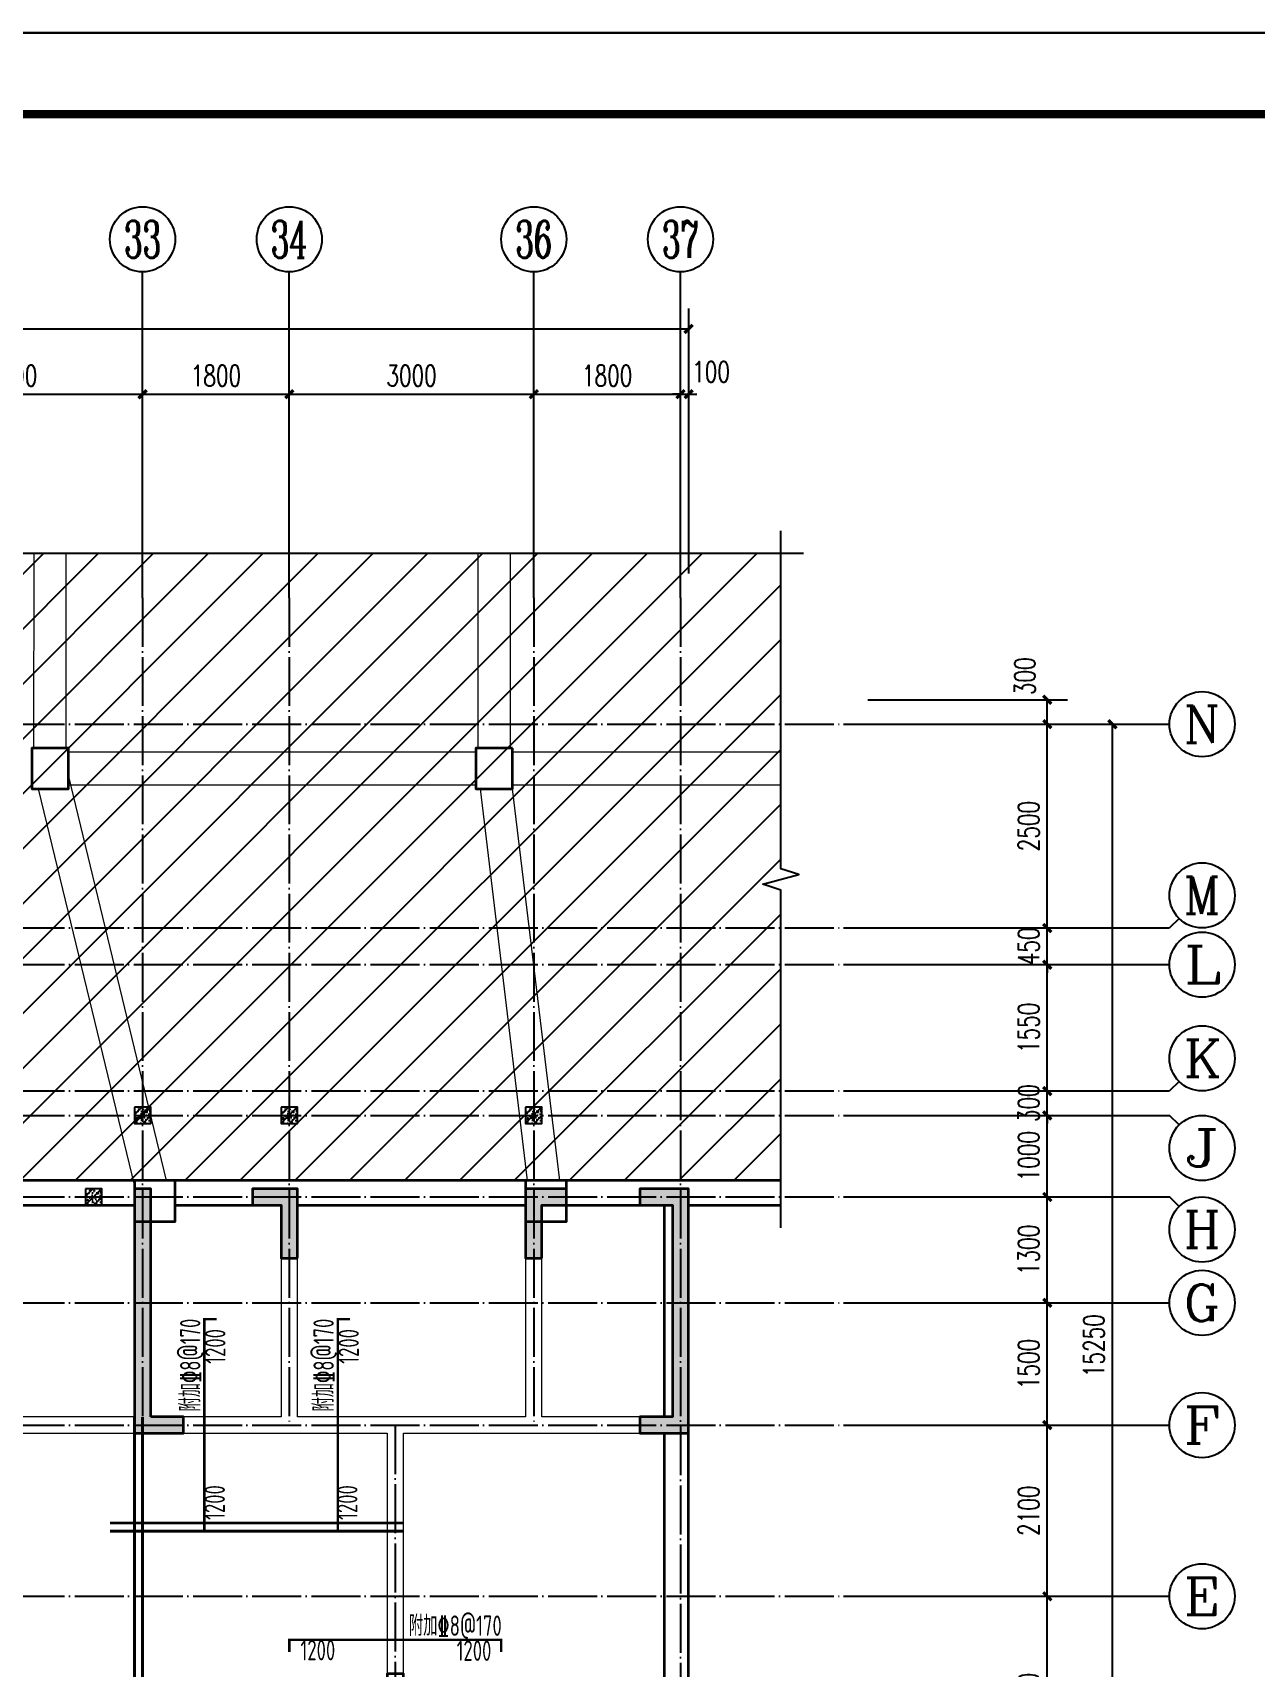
# Model space of a CAD drawing. Extents: x 393367 to 3005760, y 4998 to 826018.
# Drawn here: x 2539662 to 2554664, y 567306 to 587362 of the extents above; entities that cross this region are included whole.
import ezdxf
from ezdxf.enums import TextEntityAlignment as Align

# ---------------------------------------------------------------- set-up
doc = ezdxf.new("R2010")
doc.units = 0
doc.header["$LTSCALE"] = 1000
for name, pattern in [('DASH', [0.35, 0.25, -0.1]), ('DOTE', [2.42, 2, -0.2, 0.02, -0.2]), ('虚线', [500, 300, -200])]:
    doc.linetypes.add(name, pattern=pattern)
doc.layers.get('0').update_dxf_attribs({"linetype": 'CONTINUOUS'})
doc.layers.get('Defpoints').update_dxf_attribs({"linetype": 'CONTINUOUS'})
for name, color, linetype in [('-TK', 7, 'CONTINUOUS'), ('AXIS', 3, 'CONTINUOUS'), ('AXIS_TEXT', 7, 'CONTINUOUS'), ('BEAM_CONT', 4, 'CONTINUOUS'), ('COLU', 7, 'CONTINUOUS'), ('DOTE', 8, 'DOTE'), ('S-填充', 251, 'CONTINUOUS'), ('S-板负筋', 13, 'CONTINUOUS'), ('S-板负筋文字', 4, 'CONTINUOUS'), ('S-板负筋标注', 7, 'CONTINUOUS'), ('S-构造柱', 212, 'CONTINUOUS'), ('S-砼墙', 150, 'CONTINUOUS'), ('S-砼墙填充', 251, 'CONTINUOUS'), ('THIN', 7, 'CONTINUOUS'), ('板面附加钢筋', 4, 'CONTINUOUS')]:
    doc.layers.add(name, color=color, linetype=linetype)
doc.layers.add('yichutu', color=7, linetype='CONTINUOUS', true_color=0xffffff, plot=False)
doc.layers.add('砼梁虚线', color=4, linetype='虚线', lineweight=18)
doc.styles.add('_TCH_AXIS', font='COMPLEX', dxfattribs={"bigfont": 'GBCBIG'})
doc.styles.add('_TCH_DIM_T3', font='SIMPLEX', dxfattribs={"width": 0.705882, "bigfont": 'GBCBIG'})
doc.styles.add('COMPLEX', font='COMPLEX')
doc.styles.add('TSSD_Rein', font='Tssdeng.shx', dxfattribs={"width": 0.7, "bigfont": 'hztxt.shx'})
doc.dimstyles.new('_TCH_ARCH&&100', dxfattribs={"dimtxt": 255, "dimasz": 100, "dimexe": 250, "dimexo": 300, "dimgap": 100, "dimtad": 1, "dimdec": 0, "dimzin": 0, "dimdsep": 46, "dimtxsty": '_TCH_DIM_T3', "dimblk": 'ARCHTICK', "dimcen": 0.09, "dimclrt": 7, "dimazin": 2, "dimtfac": 1, "dimtdec": 0, "dimtix": 1, "dimtmove": 2, "dimatfit": 3, "dimldrblk": 'ARCHTICK', "dimfxl": 1, "dimtolj": 1, "dimtzin": 0, "dimarcsym": 0})
pattern_1 = [(220, (2700100.03, 3852650.44), (9.4128202, -107.5890274), [11.25, -123.75]), (275, (2700100.03, 3852650.44), (-112.82882, 20.8127), [9, -99]), (169.5486, (2700100.81, 3852641.47), (-103.4159313, -86.7764073), [9.5610285, -105.1713168]), (223.8158, (2700070.03, 3852650.44), (24.827852, -160.0861573), [16.875, -185.625]), (173.3644, (2700072.1, 3852637.1), (-146.117681, -140.199406), [14.341543, -157.75695]), (278.8158, (2700070.03, 3852650.44), (-146.11779, -140.199292), [13.5, -148.5]), (249, (2700077.53, 3852635.44), (60.3928336, -89.5360578), [11.25, -123.75]), (304, (2700077.53, 3852635.44), (-108.7725068, -36.4972998), [9, -99]), (198.5486, (2700082.56, 3852627.98), (-48.3795745, -126.0333943), [9.5610285, -105.1713168]), (232.5, (2700100.026, 3852650.44), (-49.93407807, -1.8239783), [0, -97.8, 0, -100.5, 0, -99.375]), (262.5, (2700100.026, 3852650.44), (-59.1617568, -39.4604306), [0, -57.3, 0, -95.55, 0, -37.875]), (302.5, (2700100.026, 3852683.89), (3.38323076, -80.07336543), [0, -37.5, 0, -117, 0, -155.25]), (312.5, (2700100.026, 3852698.89), (-15.0157473, -87.4779254), [0, -48.75, 0, -77.7, 0, -110.25]), (225, (2700100.026, 3852650.44), (-53.0330086, 53.0330086), [])]
pattern_2 = [(220, (2697100.03, 3852650.44), (9.4128202, -107.5890274), [11.25, -123.75]), (275, (2697100.03, 3852650.44), (-112.82882, 20.8127), [9, -99]), (169.5486, (2697100.81, 3852641.47), (-103.4159313, -86.7764073), [9.5610285, -105.1713168]), (223.8158, (2697070.03, 3852650.44), (24.827852, -160.0861573), [16.875, -185.625]), (173.3644, (2697072.1, 3852637.1), (-146.117681, -140.199406), [14.341543, -157.75695]), (278.8158, (2697070.03, 3852650.44), (-146.11779, -140.199292), [13.5, -148.5]), (249, (2697077.53, 3852635.44), (60.3928336, -89.5360578), [11.25, -123.75]), (304, (2697077.53, 3852635.44), (-108.7725068, -36.4972998), [9, -99]), (198.5486, (2697082.56, 3852627.98), (-48.3795745, -126.0333943), [9.5610285, -105.1713168]), (232.5, (2697100.026, 3852650.44), (-49.93407807, -1.8239783), [0, -97.8, 0, -100.5, 0, -99.375]), (262.5, (2697100.026, 3852650.44), (-59.1617568, -39.4604306), [0, -57.3, 0, -95.55, 0, -37.875]), (302.5, (2697100.026, 3852683.89), (3.38323076, -80.07336543), [0, -37.5, 0, -117, 0, -155.25]), (312.5, (2697100.026, 3852698.89), (-15.0157473, -87.4779254), [0, -48.75, 0, -77.7, 0, -110.25]), (225, (2697100.026, 3852650.44), (-53.0330086, 53.0330086), [])]
pattern_3 = [(220, (2695300.03, 3852650.44), (9.4128202, -107.5890274), [11.25, -123.75]), (275, (2695300.03, 3852650.44), (-112.82882, 20.8127), [9, -99]), (169.5486, (2695300.81, 3852641.48), (-103.4159313, -86.7764073), [9.5610285, -105.1713168]), (223.8158, (2695270.03, 3852650.44), (24.827852, -160.0861573), [16.875, -185.625]), (173.3644, (2695272.1, 3852637.1), (-146.117681, -140.199406), [14.341543, -157.75695]), (278.8158, (2695270.03, 3852650.44), (-146.11779, -140.199292), [13.5, -148.5]), (249, (2695277.53, 3852635.44), (60.3928336, -89.5360578), [11.25, -123.75]), (304, (2695277.53, 3852635.44), (-108.7725068, -36.4972998), [9, -99]), (198.5486, (2695282.56, 3852627.98), (-48.3795745, -126.0333943), [9.5610285, -105.1713168]), (232.5, (2695300.026, 3852650.444), (-49.93407807, -1.8239783), [0, -97.8, 0, -100.5, 0, -99.375]), (262.5, (2695300.026, 3852650.444), (-59.1617568, -39.4604306), [0, -57.3, 0, -95.55, 0, -37.875]), (302.5, (2695300.026, 3852683.894), (3.38323076, -80.07336543), [0, -37.5, 0, -117, 0, -155.25]), (312.5, (2695300.026, 3852698.894), (-15.0157473, -87.4779254), [0, -48.75, 0, -77.7, 0, -110.25]), (225, (2695300.026, 3852650.444), (-53.0330086, 53.0330086), [])]
pattern_4 = [(220, (2694700.03, 3851650.45), (9.4128202, -107.5890274), [11.25, -123.75]), (275, (2694700.03, 3851650.45), (-112.82882, 20.8127), [9, -99]), (169.5486, (2694700.81, 3851641.48), (-103.4159313, -86.7764073), [9.5610285, -105.1713168]), (223.8158, (2694670.03, 3851650.45), (24.827852, -160.0861573), [16.875, -185.625]), (173.3644, (2694672.1, 3851637.1), (-146.117681, -140.199406), [14.341543, -157.75695]), (278.8158, (2694670.03, 3851650.45), (-146.11779, -140.199292), [13.5, -148.5]), (249, (2694677.53, 3851635.45), (60.3928336, -89.5360578), [11.25, -123.75]), (304, (2694677.53, 3851635.45), (-108.7725068, -36.4972998), [9, -99]), (198.5486, (2694682.56, 3851627.99), (-48.3795745, -126.0333943), [9.5610285, -105.1713168]), (232.5, (2694700.026, 3851650.448), (-49.93407807, -1.8239783), [0, -97.8, 0, -100.5, 0, -99.375]), (262.5, (2694700.026, 3851650.45), (-59.1617568, -39.4604306), [0, -57.3, 0, -95.55, 0, -37.875]), (302.5, (2694700.026, 3851683.898), (3.38323076, -80.07336543), [0, -37.5, 0, -117, 0, -155.25]), (312.5, (2694700.026, 3851698.9), (-15.0157473, -87.4779254), [0, -48.75, 0, -77.7, 0, -110.25]), (225, (2694700.026, 3851650.45), (-53.0330086, 53.0330086), [])]

# ---------------------------------------------------------------- blocks, each defined once
blk = doc.blocks.new('A1')
blk.add_lwpolyline([(0, 59400), (0, 0), (84100, 0), (84100, 59400)], close=True)
at = {"const_width": 100}
blk.add_lwpolyline([(2500, 58400), (2500, 1000), (83100, 1000), (83100, 58400)], close=True, dxfattribs=at)
blk = doc.blocks.new('_ArchTick')
at = {"color": 0, "linetype": 'ByBlock', "const_width": 0.4}
blk.add_lwpolyline([(-0.5, -0.5), (0.5, 0.5)], dxfattribs=at)
blk = doc.blocks.new('*D2483')
at = {"layer": 'AXIS', "color": 0, "lineweight": -2}
for p, q in [((2547611, 580727), (2547611, 583177)), ((2547711, 580727), (2547711, 583177)), ((2547611, 582927), (2547511, 582927)), ((2547611, 582927), (2547711, 582927)), ((2547711, 582927), (2547811, 582927))]:
    blk.add_line(p, q, dxfattribs=at)
at = {"layer": 'Defpoints', "color": 0}
for p in [(2547711, 582927), (2547611, 580427), (2547711, 580427)]:
    blk.add_point(p, dxfattribs=at)
at = {"layer": 'AXIS', "color": 0, "lineweight": -2, "xscale": 100, "yscale": 100, "zscale": 100}
blk.add_blockref('_ArchTick', (2547611, 582927), dxfattribs=at)
at = {"layer": 'AXIS', "color": 0, "lineweight": -2, "xscale": 100, "yscale": 100, "zscale": 100, "rotation": 180}
blk.add_blockref('_ArchTick', (2547711, 582927), dxfattribs=at)
at = {"layer": 'AXIS', "color": 7, "insert": (2547986, 583202), "char_height": 255, "attachment_point": 5, "style": '_TCH_DIM_T3'}
blk.add_mtext('\\A1;100', dxfattribs=at)
blk = doc.blocks.new('*D2484')
at = {"layer": 'AXIS', "color": 0, "lineweight": -2}
for p, q in [((2545811, 580727), (2545811, 583177)), ((2547611, 580727), (2547611, 583177)), ((2545811, 582927), (2547611, 582927))]:
    blk.add_line(p, q, dxfattribs=at)
at = {"layer": 'Defpoints', "color": 0}
for p in [(2547611, 582927), (2545811, 580427), (2547611, 580427)]:
    blk.add_point(p, dxfattribs=at)
at = {"layer": 'AXIS', "color": 0, "lineweight": -2, "xscale": 100, "yscale": 100, "zscale": 100, "rotation": 180}
blk.add_blockref('_ArchTick', (2545811, 582927), dxfattribs=at)
at = {"layer": 'AXIS', "color": 0, "lineweight": -2, "xscale": 100, "yscale": 100, "zscale": 100}
blk.add_blockref('_ArchTick', (2547611, 582927), dxfattribs=at)
at = {"layer": 'AXIS', "color": 7, "insert": (2546711, 583154), "char_height": 255, "attachment_point": 5, "style": '_TCH_DIM_T3'}
blk.add_mtext('\\A1;1800', dxfattribs=at)
blk = doc.blocks.new('*D2485')
at = {"layer": 'AXIS', "color": 0, "lineweight": -2}
for p, q in [((2542811, 580727), (2542811, 583177)), ((2545811, 580727), (2545811, 583177)), ((2542811, 582927), (2545811, 582927))]:
    blk.add_line(p, q, dxfattribs=at)
at = {"layer": 'Defpoints', "color": 0}
for p in [(2545811, 582927), (2542811, 580427), (2545811, 580427)]:
    blk.add_point(p, dxfattribs=at)
at = {"layer": 'AXIS', "color": 0, "lineweight": -2, "xscale": 100, "yscale": 100, "zscale": 100, "rotation": 180}
blk.add_blockref('_ArchTick', (2542811, 582927), dxfattribs=at)
at = {"layer": 'AXIS', "color": 0, "lineweight": -2, "xscale": 100, "yscale": 100, "zscale": 100}
blk.add_blockref('_ArchTick', (2545811, 582927), dxfattribs=at)
at = {"layer": 'AXIS', "color": 7, "insert": (2544311, 583154), "char_height": 255, "attachment_point": 5, "style": '_TCH_DIM_T3'}
blk.add_mtext('\\A1;3000', dxfattribs=at)
blk = doc.blocks.new('*D2486')
at = {"layer": 'AXIS', "color": 0, "lineweight": -2}
for p, q in [((2541011, 580727), (2541011, 583177)), ((2542811, 580727), (2542811, 583177)), ((2541011, 582927), (2542811, 582927))]:
    blk.add_line(p, q, dxfattribs=at)
at = {"layer": 'Defpoints', "color": 0}
for p in [(2542811, 582927), (2541011, 580427), (2542811, 580427)]:
    blk.add_point(p, dxfattribs=at)
at = {"layer": 'AXIS', "color": 0, "lineweight": -2, "xscale": 100, "yscale": 100, "zscale": 100, "rotation": 180}
blk.add_blockref('_ArchTick', (2541011, 582927), dxfattribs=at)
at = {"layer": 'AXIS', "color": 0, "lineweight": -2, "xscale": 100, "yscale": 100, "zscale": 100}
blk.add_blockref('_ArchTick', (2542811, 582927), dxfattribs=at)
at = {"layer": 'AXIS', "color": 7, "insert": (2541911, 583154), "char_height": 255, "attachment_point": 5, "style": '_TCH_DIM_T3'}
blk.add_mtext('\\A1;1800', dxfattribs=at)
blk = doc.blocks.new('*D2487')
at = {"layer": 'AXIS', "color": 0, "lineweight": -2}
for p, q in [((2537811, 580727), (2537811, 583177)), ((2541011, 580727), (2541011, 583177)), ((2537811, 582927), (2541011, 582927))]:
    blk.add_line(p, q, dxfattribs=at)
at = {"layer": 'Defpoints', "color": 0}
for p in [(2541011, 582927), (2537811, 580427), (2541011, 580427)]:
    blk.add_point(p, dxfattribs=at)
at = {"layer": 'AXIS', "color": 0, "lineweight": -2, "xscale": 100, "yscale": 100, "zscale": 100, "rotation": 180}
blk.add_blockref('_ArchTick', (2537811, 582927), dxfattribs=at)
at = {"layer": 'AXIS', "color": 0, "lineweight": -2, "xscale": 100, "yscale": 100, "zscale": 100}
blk.add_blockref('_ArchTick', (2541011, 582927), dxfattribs=at)
at = {"layer": 'AXIS', "color": 7, "insert": (2539411, 583154), "char_height": 255, "attachment_point": 5, "style": '_TCH_DIM_T3'}
blk.add_mtext('\\A1;3200', dxfattribs=at)
blk = doc.blocks.new('*D2499')
at = {"layer": 'AXIS', "color": 0, "lineweight": -2}
for p, q in [((2549911, 568177), (2552361, 568177)), ((2552111, 565677), (2552111, 568177)), ((2549911, 565677), (2552361, 565677))]:
    blk.add_line(p, q, dxfattribs=at)
at = {"layer": 'Defpoints', "color": 0}
for p in [(2549611, 568177), (2552111, 568177), (2549611, 565677)]:
    blk.add_point(p, dxfattribs=at)
at = {"layer": 'AXIS', "color": 0, "lineweight": -2, "xscale": 100, "yscale": 100, "zscale": 100}
for p, rotation in [((2552111, 568177), 90), ((2552111, 565677), 270)]:
    blk.add_blockref('_ArchTick', p, dxfattribs=dict(at, rotation=rotation))
at = {"layer": 'AXIS', "color": 7, "insert": (2551883, 566927), "char_height": 255, "attachment_point": 5, "rotation": 90, "style": '_TCH_DIM_T3'}
blk.add_mtext('\\A1;2500', dxfattribs=at)
blk = doc.blocks.new('*D2500')
at = {"layer": 'AXIS', "color": 0, "lineweight": -2}
for p, q in [((2549911, 570277), (2552361, 570277)), ((2552111, 568177), (2552111, 570277)), ((2549911, 568177), (2552361, 568177))]:
    blk.add_line(p, q, dxfattribs=at)
at = {"layer": 'Defpoints', "color": 0}
for p in [(2549611, 570277), (2552111, 570277), (2549611, 568177)]:
    blk.add_point(p, dxfattribs=at)
at = {"layer": 'AXIS', "color": 0, "lineweight": -2, "xscale": 100, "yscale": 100, "zscale": 100}
for p, rotation in [((2552111, 570277), 90), ((2552111, 568177), 270)]:
    blk.add_blockref('_ArchTick', p, dxfattribs=dict(at, rotation=rotation))
at = {"layer": 'AXIS', "color": 7, "insert": (2551883, 569227), "char_height": 255, "attachment_point": 5, "rotation": 90, "style": '_TCH_DIM_T3'}
blk.add_mtext('\\A1;2100', dxfattribs=at)
blk = doc.blocks.new('*D2501')
at = {"layer": 'AXIS', "color": 0, "lineweight": -2}
for p, q in [((2549911, 571777), (2552361, 571777)), ((2552111, 570277), (2552111, 571777)), ((2549911, 570277), (2552361, 570277))]:
    blk.add_line(p, q, dxfattribs=at)
at = {"layer": 'Defpoints', "color": 0}
for p in [(2549611, 571777), (2552111, 571777), (2549611, 570277)]:
    blk.add_point(p, dxfattribs=at)
at = {"layer": 'AXIS', "color": 0, "lineweight": -2, "xscale": 100, "yscale": 100, "zscale": 100}
for p, rotation in [((2552111, 571777), 90), ((2552111, 570277), 270)]:
    blk.add_blockref('_ArchTick', p, dxfattribs=dict(at, rotation=rotation))
at = {"layer": 'AXIS', "color": 7, "insert": (2551883, 571027), "char_height": 255, "attachment_point": 5, "rotation": 90, "style": '_TCH_DIM_T3'}
blk.add_mtext('\\A1;1500', dxfattribs=at)
blk = doc.blocks.new('*D2502')
at = {"layer": 'AXIS', "color": 0, "lineweight": -2}
for p, q in [((2549911, 573077), (2552361, 573077)), ((2552111, 571777), (2552111, 573077)), ((2549911, 571777), (2552361, 571777))]:
    blk.add_line(p, q, dxfattribs=at)
at = {"layer": 'Defpoints', "color": 0}
for p in [(2549611, 573077), (2552111, 573077), (2549611, 571777)]:
    blk.add_point(p, dxfattribs=at)
at = {"layer": 'AXIS', "color": 0, "lineweight": -2, "xscale": 100, "yscale": 100, "zscale": 100}
for p, rotation in [((2552111, 573077), 90), ((2552111, 571777), 270)]:
    blk.add_blockref('_ArchTick', p, dxfattribs=dict(at, rotation=rotation))
at = {"layer": 'AXIS', "color": 7, "insert": (2551883, 572427), "char_height": 255, "attachment_point": 5, "rotation": 90, "style": '_TCH_DIM_T3'}
blk.add_mtext('\\A1;1300', dxfattribs=at)
blk = doc.blocks.new('*D2503')
at = {"layer": 'AXIS', "color": 0, "lineweight": -2}
for p, q in [((2549911, 574077), (2552361, 574077)), ((2552111, 573077), (2552111, 574077)), ((2549911, 573077), (2552361, 573077))]:
    blk.add_line(p, q, dxfattribs=at)
at = {"layer": 'Defpoints', "color": 0}
for p in [(2549611, 574077), (2552111, 574077), (2549611, 573077)]:
    blk.add_point(p, dxfattribs=at)
at = {"layer": 'AXIS', "color": 0, "lineweight": -2, "xscale": 100, "yscale": 100, "zscale": 100}
for p, rotation in [((2552111, 574077), 90), ((2552111, 573077), 270)]:
    blk.add_blockref('_ArchTick', p, dxfattribs=dict(at, rotation=rotation))
at = {"layer": 'AXIS', "color": 7, "insert": (2551883, 573577), "char_height": 255, "attachment_point": 5, "rotation": 90, "style": '_TCH_DIM_T3'}
blk.add_mtext('\\A1;1000', dxfattribs=at)
blk = doc.blocks.new('*D2504')
at = {"layer": 'AXIS', "color": 0, "lineweight": -2}
for p, q in [((2552111, 574377), (2552111, 574477)), ((2549911, 574377), (2552361, 574377)), ((2552111, 574077), (2552111, 574377)), ((2549911, 574077), (2552361, 574077)), ((2552111, 574077), (2552111, 573977))]:
    blk.add_line(p, q, dxfattribs=at)
at = {"layer": 'Defpoints', "color": 0}
for p in [(2549611, 574377), (2552111, 574377), (2549611, 574077)]:
    blk.add_point(p, dxfattribs=at)
at = {"layer": 'AXIS', "color": 0, "lineweight": -2, "xscale": 100, "yscale": 100, "zscale": 100}
for p, rotation in [((2552111, 574377), 270), ((2552111, 574077), 90)]:
    blk.add_blockref('_ArchTick', p, dxfattribs=dict(at, rotation=rotation))
at = {"layer": 'AXIS', "color": 7, "insert": (2551883, 574227), "char_height": 255, "attachment_point": 5, "rotation": 90, "style": '_TCH_DIM_T3'}
blk.add_mtext('\\A1;300', dxfattribs=at)
blk = doc.blocks.new('*D2505')
at = {"layer": 'AXIS', "color": 0, "lineweight": -2}
for p, q in [((2549911, 575927), (2552361, 575927)), ((2552111, 574377), (2552111, 575927)), ((2549911, 574377), (2552361, 574377))]:
    blk.add_line(p, q, dxfattribs=at)
at = {"layer": 'Defpoints', "color": 0}
for p in [(2549611, 575927), (2552111, 575927), (2549611, 574377)]:
    blk.add_point(p, dxfattribs=at)
at = {"layer": 'AXIS', "color": 0, "lineweight": -2, "xscale": 100, "yscale": 100, "zscale": 100}
for p, rotation in [((2552111, 575927), 90), ((2552111, 574377), 270)]:
    blk.add_blockref('_ArchTick', p, dxfattribs=dict(at, rotation=rotation))
at = {"layer": 'AXIS', "color": 7, "insert": (2551883, 575152), "char_height": 255, "attachment_point": 5, "rotation": 90, "style": '_TCH_DIM_T3'}
blk.add_mtext('\\A1;1550', dxfattribs=at)
blk = doc.blocks.new('*D2506')
at = {"layer": 'AXIS', "color": 0, "lineweight": -2}
for p, q in [((2549911, 578877), (2553161, 578877)), ((2552911, 563627), (2552911, 578877)), ((2549911, 563627), (2553161, 563627))]:
    blk.add_line(p, q, dxfattribs=at)
at = {"layer": 'Defpoints', "color": 0}
for p in [(2549611, 578877), (2552911, 578877), (2549611, 563627)]:
    blk.add_point(p, dxfattribs=at)
at = {"layer": 'AXIS', "color": 0, "lineweight": -2, "xscale": 100, "yscale": 100, "zscale": 100}
for p, rotation in [((2552911, 578877), 90), ((2552911, 563627), 270)]:
    blk.add_blockref('_ArchTick', p, dxfattribs=dict(at, rotation=rotation))
at = {"layer": 'AXIS', "color": 7, "insert": (2552683, 571252), "char_height": 255, "attachment_point": 5, "rotation": 90, "style": '_TCH_DIM_T3'}
blk.add_mtext('\\A1;15250', dxfattribs=at)
blk = doc.blocks.new('*D2539')
at = {"layer": 'AXIS', "color": 0, "lineweight": -2}
for p, q in [((2492711, 580727), (2492711, 583977)), ((2547711, 580727), (2547711, 583977)), ((2492711, 583727), (2547711, 583727))]:
    blk.add_line(p, q, dxfattribs=at)
at = {"layer": 'Defpoints', "color": 0}
for p in [(2547711, 583727), (2492711, 580427), (2547711, 580427)]:
    blk.add_point(p, dxfattribs=at)
at = {"layer": 'AXIS', "color": 0, "lineweight": -2, "xscale": 100, "yscale": 100, "zscale": 100, "rotation": 180}
blk.add_blockref('_ArchTick', (2492711, 583727), dxfattribs=at)
at = {"layer": 'AXIS', "color": 0, "lineweight": -2, "xscale": 100, "yscale": 100, "zscale": 100}
blk.add_blockref('_ArchTick', (2547711, 583727), dxfattribs=at)
at = {"layer": 'AXIS', "color": 7, "insert": (2520211, 583954), "char_height": 255, "attachment_point": 5, "style": '_TCH_DIM_T3'}
blk.add_mtext('\\A1;55000', dxfattribs=at)
blk = doc.blocks.new('_axiso')
blk.add_circle((0, 0), 0.5)
at = {"layer": 'AXIS_TEXT', "style": 'COMPLEX', "width": 1.041667}
blk.add_attdef('A', text='', height=0.56, dxfattribs=at).set_placement((-0.25, -0.28), (0.25, -0.28), align=Align.FIT)
blk = doc.blocks.new('*D2540')
at = {"layer": 'AXIS', "color": 0, "lineweight": -2}
for p, q in [((2549911, 578877), (2552361, 578877)), ((2552111, 576377), (2552111, 578877)), ((2549911, 576377), (2552361, 576377))]:
    blk.add_line(p, q, dxfattribs=at)
at = {"layer": 'Defpoints', "color": 0}
for p in [(2549611, 578877), (2552111, 578877), (2549611, 576377)]:
    blk.add_point(p, dxfattribs=at)
at = {"layer": 'AXIS', "color": 0, "lineweight": -2, "xscale": 100, "yscale": 100, "zscale": 100}
for p, rotation in [((2552111, 578877), 90), ((2552111, 576377), 270)]:
    blk.add_blockref('_ArchTick', p, dxfattribs=dict(at, rotation=rotation))
at = {"layer": 'AXIS', "color": 7, "insert": (2551883, 577627), "char_height": 255, "attachment_point": 5, "rotation": 90, "style": '_TCH_DIM_T3'}
blk.add_mtext('\\A1;2500', dxfattribs=at)
blk = doc.blocks.new('*D2541')
at = {"layer": 'AXIS', "color": 0, "lineweight": -2}
for p, q in [((2549911, 579177), (2552361, 579177)), ((2552111, 578877), (2552111, 579177)), ((2549911, 578877), (2552361, 578877))]:
    blk.add_line(p, q, dxfattribs=at)
at = {"layer": 'Defpoints', "color": 0}
for p in [(2549611, 579177), (2552111, 579177), (2549611, 578877)]:
    blk.add_point(p, dxfattribs=at)
at = {"layer": 'AXIS', "color": 0, "lineweight": -2, "xscale": 100, "yscale": 100, "zscale": 100}
for p, rotation in [((2552111, 579177), 90), ((2552111, 578877), 270)]:
    blk.add_blockref('_ArchTick', p, dxfattribs=dict(at, rotation=rotation))
at = {"layer": 'AXIS', "color": 7, "insert": (2551836, 579466), "char_height": 255, "attachment_point": 5, "rotation": 90, "style": '_TCH_DIM_T3'}
blk.add_mtext('\\A1;300', dxfattribs=at)
blk = doc.blocks.new('*D2545')
at = {"layer": 'AXIS', "color": 0, "lineweight": -2}
for p, q in [((2552111, 576377), (2552111, 576477)), ((2549911, 576377), (2552361, 576377)), ((2552111, 575927), (2552111, 576377)), ((2549911, 575927), (2552361, 575927)), ((2552111, 575927), (2552111, 575827))]:
    blk.add_line(p, q, dxfattribs=at)
at = {"layer": 'Defpoints', "color": 0}
for p in [(2549611, 576377), (2552111, 576377), (2549611, 575927)]:
    blk.add_point(p, dxfattribs=at)
at = {"layer": 'AXIS', "color": 0, "lineweight": -2, "xscale": 100, "yscale": 100, "zscale": 100}
for p, rotation in [((2552111, 576377), 270), ((2552111, 575927), 90)]:
    blk.add_blockref('_ArchTick', p, dxfattribs=dict(at, rotation=rotation))
at = {"layer": 'AXIS', "color": 7, "insert": (2551883, 576152), "char_height": 255, "attachment_point": 5, "rotation": 90, "style": '_TCH_DIM_T3'}
blk.add_mtext('\\A1;450', dxfattribs=at)
blk = doc.blocks.new('A$C36D82429')
at = {"layer": 'S-填充', "linetype": 'ByBlock'}
h = blk.add_hatch(dxfattribs=at)
h.set_pattern_fill('ANSI31', color=8, scale=150, style=0)
h.set_pattern_definition([(45, (-2360954.8, -642363.44), (-336.759605, 336.759605), [])])
h.paths.add_polyline_path([(17734, 10700), (20159, 10700), (20159, 9500), (36559, 9500), (36559, 9400), (39559, 9400), (39559, 10700), (42059, 10700), (42059, 14100), (45059, 14100), (45059, 10700), (47609, 10700), (47609, 9500), (58490, 9500), (58490, 13066), (58270, 13136), (58710, 13256), (58490, 13326), (58490, 17193), (29515, 17193), (29445, 16973), (29325, 17413), (29255, 17193), (280, 17193), (280, 10955), (500, 10885), (60, 10765), (280, 10695), (280, 4457), (2359, 4457), (2359, 9500), (9159, 9500), (9159, 9400), (12159, 9400), (12159, 10700), (14659, 10700), (14659, 14500), (14984, 14500), (14984, 14200), (17734, 14200)])
at = {"layer": 'S-砼墙填充'}
for points in [[(50759, 6600), (50759, 9400), (50559, 9400), (50559, 6400), (51159, 6400), (51159, 6600)], [(52559, 8550), (52559, 9400), (52009, 9400), (52009, 9200), (52359, 9200), (52359, 8550)], [(55559, 8550), (55559, 9200), (55859, 9200), (55859, 9400), (55359, 9400), (55359, 8550)], [(57359, 6400), (57359, 9400), (56759, 9400), (56759, 9200), (57159, 9200), (57159, 6600), (56759, 6600), (56759, 6400)]]:
    blk.add_hatch(color=142, dxfattribs=at).paths.add_polyline_path(points)
at = {"layer": 'COLU', "lineweight": 35}
for points in [[(49749, 14807), (49299, 14807), (49299, 14307), (49749, 14307)], [(55199, 14807), (54749, 14807), (54749, 14307), (55199, 14307)], [(51059, 9500), (50559, 9500), (50559, 9000), (51059, 9000)], [(55859, 9500), (55359, 9500), (55359, 9000), (55859, 9000)]]:
    blk.add_lwpolyline(points, close=True, dxfattribs=at)
at = {"layer": 'S-砼墙', "color": 40, "lineweight": 35}
for points in [[(50559, 9500), (47559, 9500), (47559, 12800), (47559, 14607), (46598, 14607)], [(55359, 9500), (51059, 9500)], [(58490, 9500), (57359, 9500), (57359, 9500), (55759, 9500)], [(280, 4457), (2359, 4457), (2359, 1800), (12759, 1800), (12759, 600), (19559, 600), (19559, 1800), (40159, 1800), (40159, 600), (46959, 600), (46959, 1800), (57359, 1800), (57359, 9200), (58490, 9200)], [(47559, 9200), (50559, 9200)], [(51059, 9200), (52359, 9200)], [(52359, 9200), (52359, 8550), (52559, 8550)], [(52559, 8550), (52559, 9200)], [(55759, 9200), (57059, 9200)], [(57059, 9200), (57059, 6600), (56759, 6600), (56759, 6400), (57059, 6400)], [(50759, 6600), (50759, 9000)], [(57059, 6400), (57059, 2100), (53859, 2100), (53859, 3450), (53659, 3450), (53659, 2100)]]:
    blk.add_lwpolyline(points, dxfattribs=at)
at = {"layer": 'S-砼墙', "color": 150, "lineweight": 35}
for points in [[(50759, 6600), (50759, 9400), (50559, 9400), (50559, 6400), (51159, 6400), (51159, 6600)], [(52559, 8550), (52559, 9400), (52009, 9400), (52009, 9200), (52359, 9200), (52359, 8550)], [(55559, 8550), (55559, 9200), (55859, 9200), (55859, 9400), (55359, 9400), (55359, 8550)], [(57359, 6400), (57359, 9400), (56759, 9400), (56759, 9200), (57159, 9200), (57159, 6600), (56759, 6600), (56759, 6400)]]:
    blk.add_lwpolyline(points, close=True, dxfattribs=at)
at = {"layer": 'S-砼墙', "color": 40, "lineweight": 35}
for points in [[(52559, 9200), (55359, 9200, 17523.008314)], [(55359, 9100), (55359, 8550), (55559, 8550, 22014.525704)], [(50559, 9000), (50559, 6400), (51159, 6400), (51159, 6600), (50759, 6600, 74214.908415)]]:
    blk.add_lwpolyline(points, format="xyb", dxfattribs=at)
at = {"layer": 'THIN'}
for points in [[(58490, 8920), (58490, 13066), (58270, 13136), (58710, 13256), (58490, 13326), (58490, 17473)], [(58770, 17193), (29515, 17193), (29445, 16973), (29325, 17413), (29255, 17193), (0, 17193)]]:
    blk.add_lwpolyline(points, dxfattribs=at)
at = {"layer": '砼梁虚线', "lineweight": 18}
for p, q in [((49323, 17193), (49322, 14807)), ((49723, 14807), (49723, 17193)), ((54773, 17193), (54773, 14807)), ((55173, 14807), (55173, 17193)), ((54749, 14757), (49749, 14757)), ((58490, 14757), (55199, 14757)), ((50954, 9500), (49748, 14477)), ((49381, 14293), (50559, 9432)), ((49749, 14357), (54749, 14357)), ((54802, 14307), (55377, 9500)), ((55780, 9500), (55198, 14307)), ((55199, 14357), (58490, 14357)), ((52359, 8550), (52359, 6600)), ((52559, 6600), (52559, 8550)), ((55359, 8550), (55359, 6600)), ((55559, 6600), (55559, 8550)), ((50559, 6600), (46859, 6600)), ((52359, 6600), (51159, 6600)), ((53759, 6600), (52559, 6600)), ((55359, 6600), (53759, 6600)), ((56759, 6600), (55559, 6600)), ((46859, 6400), (50559, 6400)), ((51159, 6400), (52459, 6400)), ((52459, 6400), (53659, 6400)), ((53659, 6400), (53659, 3450)), ((53859, 3450), (53859, 6400)), ((53859, 6400), (55459, 6400)), ((55459, 6400), (56759, 6400))]:
    blk.add_line(p, q, dxfattribs=at)
blk = doc.blocks.new('yct-841-594-84100-59400-100-1000')
at = {"layer": 'yichutu', "color": 7, "true_color": 0xffffff}
blk.add_lwpolyline([(0, 0), (0, 59400), (84100, 59400), (84100, 0)], close=True, dxfattribs=at)

msp = doc.modelspace()

# ---------------------------------------------------------------- hatches: boundary and pattern name
at = {"layer": 'S-构造柱'}
h = msp.add_hatch(dxfattribs=at)
h.set_pattern_fill('ARMORED', color=256, scale=15, angle=-90, style=0)
h.set_pattern_definition(pattern_3)
h.paths.add_polyline_path([(2540910.61754, 574176.98994), (2540910.61754, 573976.98994), (2541110.6172, 573976.98994), (2541110.6172, 574176.98994)])
h = msp.add_hatch(dxfattribs=at)
h.set_pattern_fill('ARMORED', color=256, scale=15, angle=-90, style=0)
h.set_pattern_definition(pattern_3)
h.paths.add_polyline_path([(2540910.61754, 574176.98994), (2540910.61754, 573976.98994), (2541110.6172, 573976.98994), (2541110.6172, 574176.98994)])
h = msp.add_hatch(dxfattribs=at)
h.set_pattern_fill('ARMORED', color=256, scale=15, angle=-90, style=0)
h.set_pattern_definition(pattern_2)
h.paths.add_polyline_path([(2542710.61754, 574176.98598), (2542710.61754, 573976.98598), (2542910.6172, 573976.98598), (2542910.6172, 574176.98598)])
h = msp.add_hatch(dxfattribs=at)
h.set_pattern_fill('ARMORED', color=256, scale=15, angle=-90, style=0)
h.set_pattern_definition(pattern_2)
h.paths.add_polyline_path([(2542710.61754, 574176.98598), (2542710.61754, 573976.98598), (2542910.6172, 573976.98598), (2542910.6172, 574176.98598)])
h = msp.add_hatch(dxfattribs=at)
h.set_pattern_fill('ARMORED', color=256, scale=15, angle=-90, style=0)
h.set_pattern_definition(pattern_1)
h.paths.add_polyline_path([(2545710.61754, 574176.98598), (2545710.61754, 573976.98598), (2545910.6172, 573976.98598), (2545910.6172, 574176.98598)])
h = msp.add_hatch(dxfattribs=at)
h.set_pattern_fill('ARMORED', color=256, scale=15, angle=-90, style=0)
h.set_pattern_definition(pattern_1)
h.paths.add_polyline_path([(2545710.61754, 574176.98598), (2545710.61754, 573976.98598), (2545910.6172, 573976.98598), (2545910.6172, 574176.98598)])
h = msp.add_hatch(dxfattribs=at)
h.set_pattern_fill('ARMORED', color=256, scale=15, angle=-90, style=0)
h.set_pattern_definition(pattern_4)
h.paths.add_polyline_path([(2540310.61754, 573176.99389), (2540310.61754, 572976.99389), (2540510.6172, 572976.99389), (2540510.6172, 573176.99389)])
h = msp.add_hatch(dxfattribs=at)
h.set_pattern_fill('ARMORED', color=256, scale=15, angle=-90, style=0)
h.set_pattern_definition(pattern_4)
h.paths.add_polyline_path([(2540310.61754, 573176.99389), (2540310.61754, 572976.99389), (2540510.6172, 572976.99389), (2540510.6172, 573176.99389)])

# ---------------------------------------------------------------- linework, layer by layer
at = {"layer": 'AXIS'}
for p, q in [((2541010.61754, 580426.98994), (2541010.61754, 584426.98994)), ((2542810.61754, 580426.98994), (2542810.61754, 584426.98994)), ((2545810.61754, 580426.98994), (2545810.61754, 584426.98994)), ((2547610.61754, 580426.98994), (2547610.61754, 584426.98994)), ((2549610.61754, 578876.98994), (2553610.61754, 578876.98994)), ((2553727.77482, 576494.14723), (2553610.61754, 576376.98994)), ((2549610.61754, 576376.98994), (2553610.61754, 576376.98994)), ((2549610.61754, 575926.98994), (2553610.61754, 575926.98994)), ((2553727.77482, 574494.14723), (2553610.61754, 574376.98994)), ((2549610.61754, 574376.98994), (2553610.61754, 574376.98994)), ((2549610.61754, 574076.98994), (2553610.61754, 574076.98994)), ((2553727.77482, 573959.83266), (2553610.61754, 574076.98994)), ((2549610.61754, 573076.98994), (2553610.61754, 573076.98994)), ((2553727.77482, 572959.83265), (2553610.61754, 573076.98994)), ((2549610.61754, 571776.98994), (2553610.61754, 571776.98994)), ((2549610.61754, 570276.98994), (2553610.61754, 570276.98994)), ((2549610.61754, 568176.98994), (2553610.61754, 568176.98994))]:
    msp.add_line(p, q, dxfattribs=at)
at = {"layer": 'DOTE', "linetype": 'DOTE', "ltscale": 0.3}
for p, q in [((2541010.61754, 580426.98994), (2541010.61754, 561876.98994)), ((2542810.61754, 580426.98994), (2542810.61754, 570276.98994)), ((2545810.61754, 580426.98994), (2545810.61754, 570276.98994)), ((2547610.61754, 580426.98994), (2547610.61754, 561876.98994)), ((2490810.61754, 578876.98994), (2549610.61754, 578876.98994)), ((2490810.61754, 576376.98994), (2549610.61754, 576376.98994)), ((2490810.61754, 575926.98994), (2549610.61754, 575926.98994)), ((2490810.61754, 574376.98994), (2549610.61754, 574376.98994)), ((2490810.61754, 574076.98994), (2549610.61754, 574076.98994)), ((2490810.61754, 573076.98994), (2549610.61754, 573076.98994)), ((2490810.61754, 571776.98994), (2549610.61754, 571776.98994)), ((2490810.61754, 570276.98994), (2549610.61754, 570276.98994)), ((2544110.61754, 570276.98994), (2544110.61754, 561876.98994)), ((2490810.61754, 568176.98994), (2549610.61754, 568176.98994))]:
    msp.add_line(p, q, dxfattribs=at)
at = {"layer": 'S-板负筋', "const_width": 30}
for points in [[(2541918.11129, 568976.98992), (2541768.11129, 568976.98992), (2541768.11129, 571576.98992), (2541918.11129, 571576.98992)], [(2543554.95731, 568976.98992), (2543404.95731, 568976.98992), (2543404.95731, 571576.98992), (2543554.95731, 571576.98992)], [(2542810.99866, 567493.69191), (2542810.99866, 567643.69191), (2545410.99866, 567643.69191), (2545410.99866, 567493.69191)]]:
    msp.add_lwpolyline(points, dxfattribs=at)
at = {"layer": 'S-构造柱'}
for points in [[(2540910.61754, 574176.98994), (2540910.61754, 573976.98994), (2541110.6172, 573976.98994), (2541110.6172, 574176.98994)], [(2540910.61754, 574176.98994), (2540910.61754, 573976.98994), (2541110.6172, 573976.98994), (2541110.6172, 574176.98994)], [(2542710.61754, 574176.98598), (2542710.61754, 573976.98598), (2542910.6172, 573976.98598), (2542910.6172, 574176.98598)], [(2542710.61754, 574176.98598), (2542710.61754, 573976.98598), (2542910.6172, 573976.98598), (2542910.6172, 574176.98598)], [(2545710.61754, 574176.98598), (2545710.61754, 573976.98598), (2545910.6172, 573976.98598), (2545910.6172, 574176.98598)], [(2545710.61754, 574176.98598), (2545710.61754, 573976.98598), (2545910.6172, 573976.98598), (2545910.6172, 574176.98598)], [(2540310.61754, 573176.99389), (2540310.61754, 572976.99389), (2540510.6172, 572976.99389), (2540510.6172, 573176.99389)], [(2540310.61754, 573176.99389), (2540310.61754, 572976.99389), (2540510.6172, 572976.99389), (2540510.6172, 573176.99389)]]:
    msp.add_lwpolyline(points, close=True, dxfattribs=at)
at = {"layer": '板面附加钢筋', "color": 5, "linetype": 'DASH', "const_width": 35}
for points in [[(2540910.61754, 570376.96417), (2540910.61754, 565576.99147)], [(2541010.52033, 570376.96417), (2541010.52033, 565576.99151)], [(2544210.61587, 569076.98994), (2540610.61652, 569076.98994)], [(2544210.61587, 568976.98994), (2540610.61652, 568976.98994)]]:
    msp.add_lwpolyline(points, dxfattribs=at)

# ---------------------------------------------------------------- block references
at = {"layer": '-TK'}
msp.add_blockref('A1', (2480869.24175, 527962.12225), dxfattribs=at)
at = {"layer": 'AXIS'}
ref = msp.add_blockref('_axiso', (2541010.61754, 584826.98994), dxfattribs=dict(at, xscale=800, yscale=800, zscale=800))
ref.add_attrib('A', '33', dxfattribs={"layer": 'AXIS_TEXT', "height": 452.54834, "style": '_TCH_AXIS', "width": 0.636364}).set_placement((2540784.34337, 584600.71577), (2541236.89171, 584600.71577), align=Align.FIT)
ref = msp.add_blockref('_axiso', (2542810.61754, 584826.98994), dxfattribs=dict(at, xscale=800, yscale=800, zscale=800))
ref.add_attrib('A', '34', dxfattribs={"layer": 'AXIS_TEXT', "height": 452.54834, "style": '_TCH_AXIS', "width": 0.6}).set_placement((2542584.34337, 584600.71577), (2543036.89171, 584600.71577), align=Align.FIT)
ref = msp.add_blockref('_axiso', (2545810.61754, 584826.98994), dxfattribs=dict(at, xscale=800, yscale=800, zscale=800))
ref.add_attrib('A', '36', dxfattribs={"layer": 'AXIS_TEXT', "height": 452.54834, "style": '_TCH_AXIS', "width": 0.636364}).set_placement((2545584.34337, 584600.71577), (2546036.89171, 584600.71577), align=Align.FIT)
ref = msp.add_blockref('_axiso', (2547610.61754, 584826.98994), dxfattribs=dict(at, xscale=800, yscale=800, zscale=800))
ref.add_attrib('A', '37', dxfattribs={"layer": 'AXIS_TEXT', "height": 452.54834, "style": '_TCH_AXIS', "width": 0.636364}).set_placement((2547384.34337, 584600.71577), (2547836.89171, 584600.71577), align=Align.FIT)
ref = msp.add_blockref('_axiso', (2554010.61754, 578876.98994), dxfattribs=dict(at, xscale=800, yscale=800, zscale=800))
ref.add_attrib('A', 'N', dxfattribs={"layer": 'AXIS_TEXT', "height": 452.54834, "style": '_TCH_AXIS', "width": 1.105263}).set_placement((2553784.34337, 578650.71577), (2554236.89171, 578650.71577), align=Align.FIT)
ref = msp.add_blockref('_axiso', (2554010.61754, 576776.98994), dxfattribs=dict(at, xscale=800, yscale=800, zscale=800))
ref.add_attrib('A', 'M', dxfattribs={"layer": 'AXIS_TEXT', "height": 452.54834, "style": '_TCH_AXIS'}).set_placement((2553784.34337, 576550.71577), (2554236.89171, 576550.71577), align=Align.FIT)
ref = msp.add_blockref('_axiso', (2554010.61754, 575926.98994), dxfattribs=dict(at, xscale=800, yscale=800, zscale=800))
ref.add_attrib('A', 'L', dxfattribs={"layer": 'AXIS_TEXT', "height": 452.54834, "style": '_TCH_AXIS', "width": 1.4}).set_placement((2553784.34337, 575700.71577), (2554236.89171, 575700.71577), align=Align.FIT)
ref = msp.add_blockref('_axiso', (2554010.61754, 574776.98994), dxfattribs=dict(at, xscale=800, yscale=800, zscale=800))
ref.add_attrib('A', 'K', dxfattribs={"layer": 'AXIS_TEXT', "height": 452.54834, "style": '_TCH_AXIS', "width": 1.105263}).set_placement((2553784.34337, 574550.71577), (2554236.89171, 574550.71577), align=Align.FIT)
ref = msp.add_blockref('_axiso', (2554010.61754, 573676.98994), dxfattribs=dict(at, xscale=800, yscale=800, zscale=800))
ref.add_attrib('A', 'J', dxfattribs={"layer": 'AXIS_TEXT', "height": 452.54834, "style": '_TCH_AXIS', "width": 1.909091}).set_placement((2553784.34337, 573450.71577), (2554236.89171, 573450.71577), align=Align.FIT)
ref = msp.add_blockref('_axiso', (2554010.61754, 572676.98994), dxfattribs=dict(at, xscale=800, yscale=800, zscale=800))
ref.add_attrib('A', 'H', dxfattribs={"layer": 'AXIS_TEXT', "height": 452.54834, "style": '_TCH_AXIS', "width": 1.05}).set_placement((2553784.34337, 572450.71577), (2554236.89171, 572450.71577), align=Align.FIT)
ref = msp.add_blockref('_axiso', (2554010.61754, 571776.98994), dxfattribs=dict(at, xscale=800, yscale=800, zscale=800))
ref.add_attrib('A', 'G', dxfattribs={"layer": 'AXIS_TEXT', "height": 452.54834, "style": '_TCH_AXIS', "width": 1.166667}).set_placement((2553784.34337, 571550.71577), (2554236.89171, 571550.71577), align=Align.FIT)
ref = msp.add_blockref('_axiso', (2554010.61754, 570276.98994), dxfattribs=dict(at, xscale=800, yscale=800, zscale=800))
ref.add_attrib('A', 'F', dxfattribs={"layer": 'AXIS_TEXT', "height": 452.54834, "style": '_TCH_AXIS', "width": 1.3125}).set_placement((2553784.34337, 570050.71577), (2554236.89171, 570050.71577), align=Align.FIT)
ref = msp.add_blockref('_axiso', (2554010.61754, 568176.98994), dxfattribs=dict(at, xscale=800, yscale=800, zscale=800))
ref.add_attrib('A', 'E', dxfattribs={"layer": 'AXIS_TEXT', "height": 452.54834, "style": '_TCH_AXIS', "width": 1.3125}).set_placement((2553784.34337, 567950.71577), (2554236.89171, 567950.71577), align=Align.FIT)
at = {"layer": 'BEAM_CONT'}
msp.add_blockref('A$C36D82429', (2490351.77234, 563776.9897), dxfattribs=at)
at = {"layer": 'yichutu'}
msp.add_blockref('yct-841-594-84100-59400-100-1000', (2480869.24175, 527962.12225), dxfattribs=at)

# ---------------------------------------------------------------- texts
at = {"layer": 'S-板负筋文字', "style": 'TSSD_Rein', "width": 0.7}
for p in [(2541720.26152, 570444.71488), (2543357.10753, 570444.71488)]:
    msp.add_text('附加%%1328@170', height=250, rotation=90, dxfattribs=at).set_placement(p)
msp.add_text('附加%%1328@170', height=250, dxfattribs=at).set_placement((2544278.72362, 567691.54169))
at = {"layer": 'S-板负筋标注', "style": 'TSSD_Rein', "width": 0.7}
for p in [(2541777.58824, 571243.19368), (2543414.43426, 571243.19368), (2541771.14014, 569327.32913), (2543397.44993, 569327.32913)]:
    msp.add_text('1200', height=250, rotation=90, dxfattribs=at).set_placement(p, align=Align.TOP_CENTER)
for p in [(2543161.33788, 567640.66306), (2545077.20242, 567634.21496)]:
    msp.add_text('1200', height=250, dxfattribs=at).set_placement(p, align=Align.TOP_CENTER)

# ---------------------------------------------------------------- dimensions: what is measured, and where the dimension line sits
at = {"layer": 'AXIS'}
for p1, p2, distance, picture, middle in [((2492710.61754, 580426.98994), (2547710.61754, 580426.98994), 3300, '*D2539', (2520210.61754, 583954.48994)), ((2537810.61754, 580426.98994), (2541010.61754, 580426.98994), 2500, '*D2487', (2539410.61754, 583154.48994)), ((2541010.61754, 580426.98994), (2542810.61754, 580426.98994), 2500, '*D2486', (2541910.61754, 583154.48994)), ((2542810.61754, 580426.98994), (2545810.61754, 580426.98994), 2500, '*D2485', (2544310.61754, 583154.48994)), ((2545810.61754, 580426.98994), (2547610.61754, 580426.98994), 2500, '*D2484', (2546710.61754, 583154.48994)), ((2549610.61754, 563626.98994), (2549610.61754, 578876.98994), -3300, '*D2506', (2552683.11754, 571251.98994)), ((2549610.61754, 576376.98994), (2549610.61754, 578876.98994), -2500, '*D2540', (2551883.11754, 577626.98994)), ((2549610.61754, 575926.98994), (2549610.61754, 576376.98994), -2500, '*D2545', (2551883.11754, 576151.98994)), ((2549610.61754, 574376.98994), (2549610.61754, 575926.98994), -2500, '*D2505', (2551883.11754, 575151.98994)), ((2549610.61754, 574076.98994), (2549610.61754, 574376.98994), -2500, '*D2504', (2551883.11754, 574226.98994)), ((2549610.61754, 573076.98994), (2549610.61754, 574076.98994), -2500, '*D2503', (2551883.11754, 573576.98994)), ((2549610.61754, 571776.98994), (2549610.61754, 573076.98994), -2500, '*D2502', (2551883.11754, 572426.98994)), ((2549610.61754, 570276.98994), (2549610.61754, 571776.98994), -2500, '*D2501', (2551883.11754, 571026.98994)), ((2549610.61754, 568176.98994), (2549610.61754, 570276.98994), -2500, '*D2500', (2551883.11754, 569226.98994)), ((2549610.61754, 565676.98994), (2549610.61754, 568176.98994), -2500, '*D2499', (2551883.11754, 566926.98994))]:
    dim = msp.add_aligned_dim(p1=p1, p2=p2, distance=distance, dimstyle='_TCH_ARCH&&100', dxfattribs=at)
    dim.commit()
    dim.dimension.update_dxf_attribs({"geometry": picture, "text_midpoint": middle})
for base, p1, p2, angle, picture, middle in [((2547710.61754, 582926.98994), (2547610.61754, 580426.98994), (2547710.61754, 580426.98994), 0, '*D2483', (2547985.61754, 583201.98994)), ((2552110.61754, 579177.09549), (2549610.61754, 578876.98994), (2549610.61754, 579177.09549), 90, '*D2541', (2551835.61754, 579466.09549))]:
    dim = msp.add_linear_dim(base=base, p1=p1, p2=p2, angle=angle, dimstyle='_TCH_ARCH&&100', dxfattribs=at)
    dim.commit()
    dim.dimension.update_dxf_attribs({"geometry": picture, "text_midpoint": middle, "dimtype": 161})

doc.saveas('drawing.dxf')
